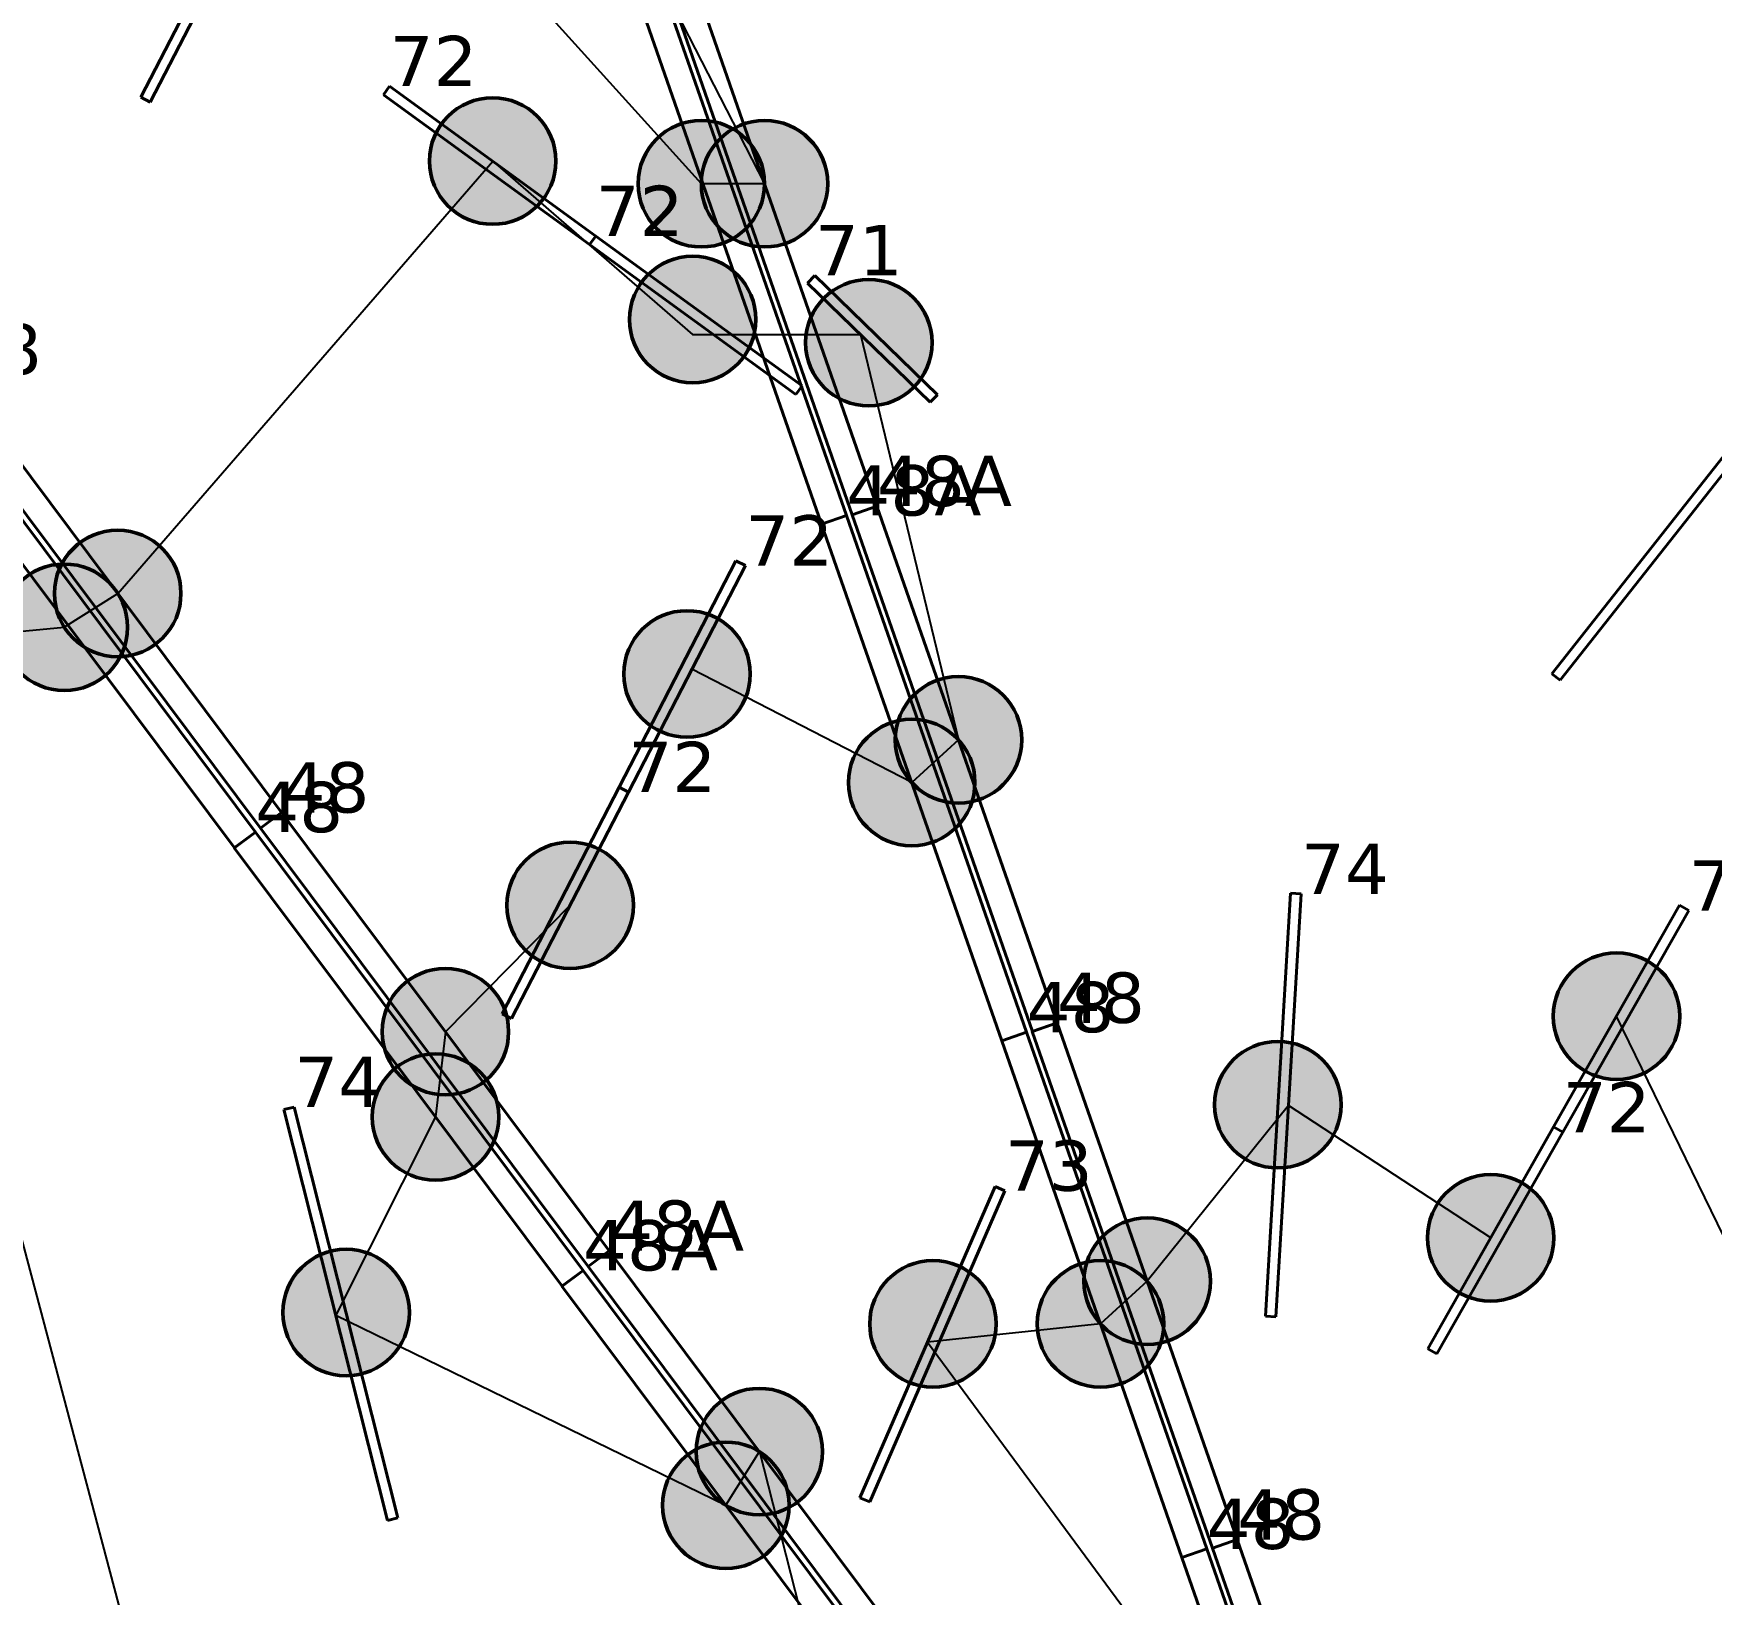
# Model space of a CAD drawing. Header units: millimetres. Extents: x -243740 to 150609, y -473655 to -165121.
# Drawn here: x 20998 to 27001, y -335422 to -329837 of the extents above; entities that cross this region are included whole.
import ezdxf

# ---------------------------------------------------------------- set-up
doc = ezdxf.new("R2010")
doc.units = ezdxf.units.MM
for name, color, linetype in [('_Гр.ЩД-1C.10.4.I9.1', 6, 'Continuous'), ('_Гр.ЩД-1C.10.4.I9.2', 6, 'Continuous'), ('_Гр.ЩД-1C.10.4.I9.4', 6, 'Continuous')]:
    doc.layers.add(name, color=color, linetype=linetype)
for name, color, linetype, lineweight in [('_освещение_dali', 3, 'Continuous', 50), ('DLX_FL1_LUM 122', 1, 'Continuous', 40), ('DLX_FL1_LUM 222', 5, 'Continuous', 40), ('DLX_LUM 12', 5, 'Continuous', 40), ('DLX_LUM 17', 5, 'Continuous', 40), ('DLX_LUM 18', 5, 'Continuous', 40), ('DLX_LUM 6', 5, 'Continuous', 40), ('DLX_LUM 9', 5, 'Continuous', 40)]:
    doc.layers.add(name, color=color, linetype=linetype, lineweight=lineweight)
doc.styles.add('TableTextStyle', font='')
doc.styles.get('TableTextStyle').set_extended_font_data('VERDANA.TTF')
doc.linetypes.add('Truba', pattern='A,3e-05,[4,MSH_7,S=1,R=0,X=0,Y=0],-3.022072', length=3.022102)

# ---------------------------------------------------------------- blocks, each defined once
blk = doc.blocks.new('A$Caabd1818')
at = {"layer": 'DLX_FL1_LUM 122'}
for points in [[(19957.3, 65962.8, 0), (20046, 65993.7, 0)], [(20046, 65993.7, 0), (19957.3, 65962.8, 0)], [(20046, 65993.7, 0), (19957.3, 65962.8, 0)], [(19957.3, 65962.8, 0), (20046, 65993.7, 0)], [(20046, 65993.7, 0), (20046, 65993.7, 0)], [(20046, 65993.7, 0), (20690.6, 64144.9, 0)], [(20690.6, 64144.9, 0), (20046, 65993.7, 0)], [(20046, 65993.7, 0), (20046, 65993.7, 0)], [(20690.6, 64144.9, 0), (20046, 65993.7, 0)], [(20046, 65993.7, 0), (20690.6, 64144.9, 0)], [(19848, 65929.4, 0), (19936.8, 65960.3, 0)], [(19936.8, 65960.3, 0), (19848, 65929.4, 0)], [(19936.8, 65960.3, 0), (19848, 65929.4, 0)], [(19848, 65929.4, 0), (19936.8, 65960.3, 0)], [(20492.6, 64080.5, 0), (19848, 65929.4, 0)], [(19848, 65929.4, 0), (19848, 65929.4, 0)], [(19848, 65929.4, 0), (20492.6, 64080.5, 0)], [(19848, 65929.4, 0), (19848, 65929.4, 0)], [(19848, 65929.4, 0), (20492.6, 64080.5, 0)], [(20492.6, 64080.5, 0), (19848, 65929.4, 0)], [(19936.8, 65960.3, 0), (19936.8, 65960.3, 0)], [(19936.8, 65960.3, 0), (20581.4, 64111.4, 0)], [(20581.4, 64111.4, 0), (19936.8, 65960.3, 0)], [(19936.8, 65960.3, 0), (19936.8, 65960.3, 0)], [(20581.4, 64111.4, 0), (19936.8, 65960.3, 0)], [(19936.8, 65960.3, 0), (20581.4, 64111.4, 0)], [(20601.9, 64113.9, 0), (19957.3, 65962.8, 0)], [(19957.3, 65962.8, 0), (19957.3, 65962.8, 0)], [(19957.3, 65962.8, 0), (20601.9, 64113.9, 0)], [(19957.3, 65962.8, 0), (19957.3, 65962.8, 0)], [(19957.3, 65962.8, 0), (20601.9, 64113.9, 0)], [(20601.9, 64113.9, 0), (19957.3, 65962.8, 0)], [(20690.6, 64144.9, 0), (20601.9, 64113.9, 0)], [(20601.9, 64113.9, 0), (20690.6, 64144.9, 0)], [(20601.9, 64113.9, 0), (20690.6, 64144.9, 0)], [(20690.6, 64144.9, 0), (20601.9, 64113.9, 0)], [(20690.6, 64144.9, 0), (20690.6, 64144.9, 0)], [(20690.6, 64144.9, 0), (20690.6, 64144.9, 0)], [(20581.4, 64111.4, 0), (20492.6, 64080.5, 0)], [(20492.6, 64080.5, 0), (20581.4, 64111.4, 0)], [(20492.6, 64080.5, 0), (20581.4, 64111.4, 0)], [(20581.4, 64111.4, 0), (20492.6, 64080.5, 0)], [(20492.6, 64080.5, 0), (20492.6, 64080.5, 0)], [(20492.6, 64080.5, 0), (20492.6, 64080.5, 0)], [(20581.4, 64111.4, 0), (20581.4, 64111.4, 0)], [(20581.4, 64111.4, 0), (20581.4, 64111.4, 0)], [(20601.9, 64113.9, 0), (20601.9, 64113.9, 0)], [(20601.9, 64113.9, 0), (20601.9, 64113.9, 0)], [(19012.7, 63273.1, 0), (19088, 63329.4, 0)], [(19088, 63329.4, 0), (19012.7, 63273.1, 0)], [(19088, 63329.4, 0), (19012.7, 63273.1, 0)], [(19012.7, 63273.1, 0), (19088, 63329.4, 0)], [(19088, 63329.4, 0), (19088, 63329.4, 0)], [(19088, 63329.4, 0), (20260.5, 61761.3, 0)], [(20260.5, 61761.3, 0), (19088, 63329.4, 0)], [(19088, 63329.4, 0), (19088, 63329.4, 0)], [(20260.5, 61761.3, 0), (19088, 63329.4, 0)], [(19088, 63329.4, 0), (20260.5, 61761.3, 0)], [(18919, 63203.1, 0), (18994.3, 63259.4, 0)], [(18994.3, 63259.4, 0), (18919, 63203.1, 0)], [(18994.3, 63259.4, 0), (18919, 63203.1, 0)], [(18919, 63203.1, 0), (18994.3, 63259.4, 0)], [(18994.3, 63259.4, 0), (18994.3, 63259.4, 0)], [(18994.3, 63259.4, 0), (20166.8, 61691.2, 0)], [(20166.8, 61691.2, 0), (18994.3, 63259.4, 0)], [(18994.3, 63259.4, 0), (18994.3, 63259.4, 0)], [(20166.8, 61691.2, 0), (18994.3, 63259.4, 0)], [(18994.3, 63259.4, 0), (20166.8, 61691.2, 0)], [(20185.2, 61705, 0), (19012.7, 63273.1, 0)], [(19012.7, 63273.1, 0), (19012.7, 63273.1, 0)], [(19012.7, 63273.1, 0), (20185.2, 61705, 0)], [(19012.7, 63273.1, 0), (19012.7, 63273.1, 0)], [(19012.7, 63273.1, 0), (20185.2, 61705, 0)], [(20185.2, 61705, 0), (19012.7, 63273.1, 0)], [(20091.5, 61634.9, 0), (18919, 63203.1, 0)], [(18919, 63203.1, 0), (18919, 63203.1, 0)], [(18919, 63203.1, 0), (20091.5, 61634.9, 0)], [(18919, 63203.1, 0), (18919, 63203.1, 0)], [(18919, 63203.1, 0), (20091.5, 61634.9, 0)], [(20091.5, 61634.9, 0), (18919, 63203.1, 0)]]:
    blk.add_polyline3d(points, dxfattribs=at)
at = {"layer": 'DLX_FL1_LUM 222'}
for points in [[(19401.5, 67842.5, 0), (20046.1, 65993.6, 0)], [(20046.1, 65993.6, 0), (19401.5, 67842.5, 0)], [(20046.1, 65993.6, 0), (19401.5, 67842.5, 0)], [(19401.5, 67842.5, 0), (20046.1, 65993.6, 0)], [(19292.3, 67809, 0), (19936.9, 65960.2, 0)], [(19936.9, 65960.2, 0), (19292.3, 67809, 0)], [(19936.9, 65960.2, 0), (19292.3, 67809, 0)], [(19292.3, 67809, 0), (19936.9, 65960.2, 0)], [(19957.3, 65962.7, 0), (19312.7, 67811.5, 0)], [(19312.7, 67811.5, 0), (19957.3, 65962.7, 0)], [(19312.7, 67811.5, 0), (19957.3, 65962.7, 0)], [(19957.3, 65962.7, 0), (19312.7, 67811.5, 0)], [(19848.1, 65929.2, 0), (19203.5, 67778.1, 0)], [(19203.5, 67778.1, 0), (19848.1, 65929.2, 0)], [(19203.5, 67778.1, 0), (19848.1, 65929.2, 0)], [(19848.1, 65929.2, 0), (19203.5, 67778.1, 0)], [(16743.2, 66465.5, 0), (17915.7, 64897.3, 0)], [(17915.7, 64897.3, 0), (16743.2, 66465.5, 0)], [(17915.7, 64897.3, 0), (16743.2, 66465.5, 0)], [(16743.2, 66465.5, 0), (17915.7, 64897.3, 0)], [(17840.4, 64841, 0), (16668, 66409.2, 0)], [(16668, 66409.2, 0), (17840.4, 64841, 0)], [(16668, 66409.2, 0), (17840.4, 64841, 0)], [(17840.4, 64841, 0), (16668, 66409.2, 0)], [(17746.7, 64771, 0), (16574.2, 66339.1, 0)], [(16574.2, 66339.1, 0), (17746.7, 64771, 0)], [(16574.2, 66339.1, 0), (17746.7, 64771, 0)], [(17746.7, 64771, 0), (16574.2, 66339.1, 0)], [(16649.5, 66395.4, 0), (17822, 64827.3, 0)], [(17822, 64827.3, 0), (16649.5, 66395.4, 0)], [(17822, 64827.3, 0), (16649.5, 66395.4, 0)], [(16649.5, 66395.4, 0), (17822, 64827.3, 0)], [(20046.1, 65993.6, 0), (19957.3, 65962.7, 0)], [(19957.3, 65962.7, 0), (20046.1, 65993.6, 0)], [(19957.3, 65962.7, 0), (20046.1, 65993.6, 0)], [(20046.1, 65993.6, 0), (19957.3, 65962.7, 0)], [(20046.1, 65993.6, 0), (20046.1, 65993.6, 0)], [(20046.1, 65993.6, 0), (20046.1, 65993.6, 0)], [(19936.9, 65960.2, 0), (19848.1, 65929.2, 0)], [(19848.1, 65929.2, 0), (19936.9, 65960.2, 0)], [(19848.1, 65929.2, 0), (19936.9, 65960.2, 0)], [(19936.9, 65960.2, 0), (19848.1, 65929.2, 0)], [(19848.1, 65929.2, 0), (19848.1, 65929.2, 0)], [(19848.1, 65929.2, 0), (19848.1, 65929.2, 0)], [(19936.9, 65960.2, 0), (19936.9, 65960.2, 0)], [(19936.9, 65960.2, 0), (19936.9, 65960.2, 0)], [(19957.3, 65962.7, 0), (19957.3, 65962.7, 0)], [(19957.3, 65962.7, 0), (19957.3, 65962.7, 0)], [(17840.4, 64841.2, 0), (17915.6, 64897.4, 0)], [(17915.6, 64897.4, 0), (17840.4, 64841.2, 0)], [(17915.6, 64897.4, 0), (17840.4, 64841.2, 0)], [(17840.4, 64841.2, 0), (17915.6, 64897.4, 0)], [(17915.7, 64897.3, 0), (17840.4, 64841, 0)], [(17840.4, 64841, 0), (17915.7, 64897.3, 0)], [(17840.4, 64841, 0), (17915.7, 64897.3, 0)], [(17915.7, 64897.3, 0), (17840.4, 64841, 0)], [(17915.6, 64897.4, 0), (17915.6, 64897.4, 0)], [(17915.6, 64897.4, 0), (19088.1, 63329.3, 0)], [(19088.1, 63329.3, 0), (17915.6, 64897.4, 0)], [(17915.6, 64897.4, 0), (17915.6, 64897.4, 0)], [(19088.1, 63329.3, 0), (17915.6, 64897.4, 0)], [(17915.6, 64897.4, 0), (19088.1, 63329.3, 0)], [(17915.7, 64897.3, 0), (17915.7, 64897.3, 0)], [(17915.7, 64897.3, 0), (17915.7, 64897.3, 0)], [(19012.8, 63273, 0), (17840.4, 64841.2, 0)], [(17840.4, 64841.2, 0), (17840.4, 64841.2, 0)], [(17840.4, 64841.2, 0), (19012.8, 63273, 0)], [(17840.4, 64841.2, 0), (17840.4, 64841.2, 0)], [(17840.4, 64841.2, 0), (19012.8, 63273, 0)], [(19012.8, 63273, 0), (17840.4, 64841.2, 0)], [(17840.4, 64841, 0), (17840.4, 64841, 0)], [(17840.4, 64841, 0), (17840.4, 64841, 0)], [(17746.6, 64771.1, 0), (17821.9, 64827.4, 0)], [(17821.9, 64827.4, 0), (17746.6, 64771.1, 0)], [(17821.9, 64827.4, 0), (17746.6, 64771.1, 0)], [(17746.6, 64771.1, 0), (17821.9, 64827.4, 0)], [(17822, 64827.3, 0), (17746.7, 64771, 0)], [(17746.7, 64771, 0), (17822, 64827.3, 0)], [(17746.7, 64771, 0), (17822, 64827.3, 0)], [(17822, 64827.3, 0), (17746.7, 64771, 0)], [(17821.9, 64827.4, 0), (17821.9, 64827.4, 0)], [(17821.9, 64827.4, 0), (18994.4, 63259.3, 0)], [(18994.4, 63259.3, 0), (17821.9, 64827.4, 0)], [(17821.9, 64827.4, 0), (17821.9, 64827.4, 0)], [(18994.4, 63259.3, 0), (17821.9, 64827.4, 0)], [(17821.9, 64827.4, 0), (18994.4, 63259.3, 0)], [(17822, 64827.3, 0), (17822, 64827.3, 0)], [(17822, 64827.3, 0), (17822, 64827.3, 0)], [(18919.1, 63203, 0), (17746.6, 64771.1, 0)], [(17746.6, 64771.1, 0), (17746.6, 64771.1, 0)], [(17746.6, 64771.1, 0), (18919.1, 63203, 0)], [(17746.6, 64771.1, 0), (17746.6, 64771.1, 0)], [(17746.6, 64771.1, 0), (18919.1, 63203, 0)], [(18919.1, 63203, 0), (17746.6, 64771.1, 0)], [(17746.7, 64771, 0), (17746.7, 64771, 0)], [(17746.7, 64771, 0), (17746.7, 64771, 0)], [(20601.8, 64114.1, 0), (20690.6, 64145, 0)], [(20690.6, 64145, 0), (20601.8, 64114.1, 0)], [(20690.6, 64145, 0), (20601.8, 64114.1, 0)], [(20601.8, 64114.1, 0), (20690.6, 64145, 0)], [(20690.6, 64145, 0), (20690.6, 64145, 0)], [(20690.6, 64145, 0), (21335.1, 62296.2, 0)], [(21335.1, 62296.2, 0), (20690.6, 64145, 0)], [(20690.6, 64145, 0), (20690.6, 64145, 0)], [(21335.1, 62296.2, 0), (20690.6, 64145, 0)], [(20690.6, 64145, 0), (21335.1, 62296.2, 0)], [(20492.6, 64080.6, 0), (20581.3, 64111.6, 0)], [(20581.3, 64111.6, 0), (20492.6, 64080.6, 0)], [(20581.3, 64111.6, 0), (20492.6, 64080.6, 0)], [(20492.6, 64080.6, 0), (20581.3, 64111.6, 0)], [(21137.2, 62231.8, 0), (20492.6, 64080.6, 0)], [(20492.6, 64080.6, 0), (20492.6, 64080.6, 0)], [(20492.6, 64080.6, 0), (21137.2, 62231.8, 0)], [(20492.6, 64080.6, 0), (20492.6, 64080.6, 0)], [(20492.6, 64080.6, 0), (21137.2, 62231.8, 0)], [(21137.2, 62231.8, 0), (20492.6, 64080.6, 0)], [(20581.3, 64111.6, 0), (20581.3, 64111.6, 0)], [(20581.3, 64111.6, 0), (21225.9, 62262.7, 0)], [(21225.9, 62262.7, 0), (20581.3, 64111.6, 0)], [(20581.3, 64111.6, 0), (20581.3, 64111.6, 0)], [(21225.9, 62262.7, 0), (20581.3, 64111.6, 0)], [(20581.3, 64111.6, 0), (21225.9, 62262.7, 0)], [(21246.4, 62265.2, 0), (20601.8, 64114.1, 0)], [(20601.8, 64114.1, 0), (20601.8, 64114.1, 0)], [(20601.8, 64114.1, 0), (21246.4, 62265.2, 0)], [(20601.8, 64114.1, 0), (20601.8, 64114.1, 0)], [(20601.8, 64114.1, 0), (21246.4, 62265.2, 0)], [(21246.4, 62265.2, 0), (20601.8, 64114.1, 0)], [(19088.1, 63329.3, 0), (19012.8, 63273, 0)], [(19012.8, 63273, 0), (19088.1, 63329.3, 0)], [(19012.8, 63273, 0), (19088.1, 63329.3, 0)], [(19088.1, 63329.3, 0), (19012.8, 63273, 0)], [(19088.1, 63329.3, 0), (19088.1, 63329.3, 0)], [(19088.1, 63329.3, 0), (19088.1, 63329.3, 0)], [(18994.4, 63259.3, 0), (18919.1, 63203, 0)], [(18919.1, 63203, 0), (18994.4, 63259.3, 0)], [(18919.1, 63203, 0), (18994.4, 63259.3, 0)], [(18994.4, 63259.3, 0), (18919.1, 63203, 0)], [(18994.4, 63259.3, 0), (18994.4, 63259.3, 0)], [(18994.4, 63259.3, 0), (18994.4, 63259.3, 0)], [(19012.8, 63273, 0), (19012.8, 63273, 0)], [(19012.8, 63273, 0), (19012.8, 63273, 0)], [(18919.1, 63203, 0), (18919.1, 63203, 0)], [(18919.1, 63203, 0), (18919.1, 63203, 0)], [(21137.1, 62231.9, 0), (21225.9, 62262.9, 0)], [(21225.9, 62262.9, 0), (21137.1, 62231.9, 0)], [(21225.9, 62262.9, 0), (21137.1, 62231.9, 0)], [(21137.1, 62231.9, 0), (21225.9, 62262.9, 0)], [(21225.9, 62262.7, 0), (21137.2, 62231.8, 0)], [(21137.2, 62231.8, 0), (21225.9, 62262.7, 0)], [(21137.2, 62231.8, 0), (21225.9, 62262.7, 0)], [(21225.9, 62262.7, 0), (21137.2, 62231.8, 0)], [(21225.9, 62262.9, 0), (21225.9, 62262.9, 0)], [(21225.9, 62262.9, 0), (21870.5, 60414, 0)], [(21870.5, 60414, 0), (21225.9, 62262.9, 0)], [(21225.9, 62262.9, 0), (21225.9, 62262.9, 0)], [(21870.5, 60414, 0), (21225.9, 62262.9, 0)], [(21225.9, 62262.9, 0), (21870.5, 60414, 0)], [(21225.9, 62262.7, 0), (21225.9, 62262.7, 0)], [(21225.9, 62262.7, 0), (21225.9, 62262.7, 0)], [(21246.3, 62265.4, 0), (21335.1, 62296.3, 0)], [(21335.1, 62296.3, 0), (21246.3, 62265.4, 0)], [(21335.1, 62296.3, 0), (21246.3, 62265.4, 0)], [(21246.3, 62265.4, 0), (21335.1, 62296.3, 0)], [(21890.9, 60416.5, 0), (21246.3, 62265.4, 0)], [(21246.3, 62265.4, 0), (21246.3, 62265.4, 0)], [(21246.3, 62265.4, 0), (21890.9, 60416.5, 0)], [(21246.3, 62265.4, 0), (21246.3, 62265.4, 0)], [(21246.3, 62265.4, 0), (21890.9, 60416.5, 0)], [(21890.9, 60416.5, 0), (21246.3, 62265.4, 0)], [(21335.1, 62296.2, 0), (21246.4, 62265.2, 0)], [(21246.4, 62265.2, 0), (21335.1, 62296.2, 0)], [(21246.4, 62265.2, 0), (21335.1, 62296.2, 0)], [(21335.1, 62296.2, 0), (21246.4, 62265.2, 0)], [(21246.4, 62265.2, 0), (21246.4, 62265.2, 0)], [(21246.4, 62265.2, 0), (21246.4, 62265.2, 0)], [(21335.1, 62296.3, 0), (21335.1, 62296.3, 0)], [(21335.1, 62296.3, 0), (21979.7, 60447.4, 0)], [(21979.7, 60447.4, 0), (21335.1, 62296.3, 0)], [(21335.1, 62296.3, 0), (21335.1, 62296.3, 0)], [(21979.7, 60447.4, 0), (21335.1, 62296.3, 0)], [(21335.1, 62296.3, 0), (21979.7, 60447.4, 0)], [(21335.1, 62296.2, 0), (21335.1, 62296.2, 0)], [(21335.1, 62296.2, 0), (21335.1, 62296.2, 0)], [(21781.7, 60383, 0), (21137.1, 62231.9, 0)], [(21137.1, 62231.9, 0), (21137.1, 62231.9, 0)], [(21137.1, 62231.9, 0), (21781.7, 60383, 0)], [(21137.1, 62231.9, 0), (21137.1, 62231.9, 0)], [(21137.1, 62231.9, 0), (21781.7, 60383, 0)], [(21781.7, 60383, 0), (21137.1, 62231.9, 0)], [(21137.2, 62231.8, 0), (21137.2, 62231.8, 0)], [(21137.2, 62231.8, 0), (21137.2, 62231.8, 0)]]:
    blk.add_polyline3d(points, dxfattribs=at)
at = {"layer": 'DLX_LUM 12'}
for points in [[(21435.6, 63095.4, 0), (21525.4, 64608.7, 0)], [(21525.4, 64608.7, 0), (21435.6, 63095.4, 0)], [(21525.4, 64608.7, 0), (21435.6, 63095.4, 0)], [(21435.6, 63095.4, 0), (21525.4, 64608.7, 0)], [(21563.3, 64606.5, 0), (21473.5, 63093.1, 0)], [(21473.5, 63093.1, 0), (21563.3, 64606.5, 0)], [(21473.5, 63093.1, 0), (21563.3, 64606.5, 0)], [(21563.3, 64606.5, 0), (21473.5, 63093.1, 0)], [(21525.4, 64608.7, 0), (21525.4, 64608.7, 0)], [(21525.4, 64608.7, 0), (21563.3, 64606.5, 0)], [(21563.3, 64606.5, 0), (21525.4, 64608.7, 0)], [(21525.4, 64608.7, 0), (21525.4, 64608.7, 0)], [(21563.3, 64606.5, 0), (21525.4, 64608.7, 0)], [(21525.4, 64608.7, 0), (21563.3, 64606.5, 0)], [(21563.3, 64606.5, 0), (21563.3, 64606.5, 0)], [(21563.3, 64606.5, 0), (21563.3, 64606.5, 0)], [(17924.3, 63834.5, 0), (17961.2, 63843.8, 0)], [(17961.2, 63843.8, 0), (17924.3, 63834.5, 0)], [(17961.2, 63843.8, 0), (17924.3, 63834.5, 0)], [(17924.3, 63834.5, 0), (17961.2, 63843.8, 0)], [(18295.1, 62364.5, 0), (17924.3, 63834.5, 0)], [(17924.3, 63834.5, 0), (17924.3, 63834.5, 0)], [(17924.3, 63834.5, 0), (18295.1, 62364.5, 0)], [(17924.3, 63834.5, 0), (17924.3, 63834.5, 0)], [(17924.3, 63834.5, 0), (18295.1, 62364.5, 0)], [(18295.1, 62364.5, 0), (17924.3, 63834.5, 0)], [(17961.2, 63843.8, 0), (17961.2, 63843.8, 0)], [(17961.2, 63843.8, 0), (18332, 62373.8, 0)], [(18332, 62373.8, 0), (17961.2, 63843.8, 0)], [(17961.2, 63843.8, 0), (17961.2, 63843.8, 0)], [(18332, 62373.8, 0), (17961.2, 63843.8, 0)], [(17961.2, 63843.8, 0), (18332, 62373.8, 0)], [(21435.6, 63095.4, 0), (21435.6, 63095.4, 0)], [(21473.5, 63093.1, 0), (21435.6, 63095.4, 0)], [(21435.6, 63095.4, 0), (21435.6, 63095.4, 0)], [(21435.6, 63095.4, 0), (21473.5, 63093.1, 0)], [(21435.6, 63095.4, 0), (21473.5, 63093.1, 0)], [(21473.5, 63093.1, 0), (21435.6, 63095.4, 0)], [(21473.5, 63093.1, 0), (21473.5, 63093.1, 0)], [(21473.5, 63093.1, 0), (21473.5, 63093.1, 0)], [(18332, 62373.8, 0), (18295.1, 62364.5, 0)], [(18295.1, 62364.5, 0), (18332, 62373.8, 0)], [(18295.1, 62364.5, 0), (18332, 62373.8, 0)], [(18332, 62373.8, 0), (18295.1, 62364.5, 0)], [(18295.1, 62364.5, 0), (18295.1, 62364.5, 0)], [(18295.1, 62364.5, 0), (18295.1, 62364.5, 0)], [(18332, 62373.8, 0), (18332, 62373.8, 0)], [(18332, 62373.8, 0), (18332, 62373.8, 0)]]:
    blk.add_polyline3d(points, dxfattribs=at)
at = {"layer": 'DLX_LUM 17'}
for points in [[(22460.2, 65394.1, 0), (23771.8, 67054.6, 0)], [(23771.8, 67054.6, 0), (22460.2, 65394.1, 0)], [(23771.8, 67054.6, 0), (22460.2, 65394.1, 0)], [(22460.2, 65394.1, 0), (23771.8, 67054.6, 0)], [(23801.7, 67031, 0), (22490.1, 65370.5, 0)], [(22490.1, 65370.5, 0), (23801.7, 67031, 0)], [(22490.1, 65370.5, 0), (23801.7, 67031, 0)], [(23801.7, 67031, 0), (22490.1, 65370.5, 0)], [(22490.1, 65370.5, 0), (22460.2, 65394.1, 0)], [(22460.2, 65394.1, 0), (22460.2, 65394.1, 0)], [(22460.2, 65394.1, 0), (22490.1, 65370.5, 0)], [(22460.2, 65394.1, 0), (22460.2, 65394.1, 0)], [(22460.2, 65394.1, 0), (22490.1, 65370.5, 0)], [(22490.1, 65370.5, 0), (22460.2, 65394.1, 0)], [(22490.1, 65370.5, 0), (22490.1, 65370.5, 0)], [(22490.1, 65370.5, 0), (22490.1, 65370.5, 0)]]:
    blk.add_polyline3d(points, dxfattribs=at)
at = {"layer": 'DLX_LUM 18'}
for points in [[(19797.7, 66792, 0), (19824.2, 66819.3, 0)], [(19824.2, 66819.3, 0), (19797.7, 66792, 0)], [(19824.2, 66819.3, 0), (19797.7, 66792, 0)], [(19797.7, 66792, 0), (19824.2, 66819.3, 0)], [(19824.2, 66819.3, 0), (19824.2, 66819.3, 0)], [(19824.2, 66819.3, 0), (20262.9, 66392.5, 0)], [(20262.9, 66392.5, 0), (19824.2, 66819.3, 0)], [(19824.2, 66819.3, 0), (19824.2, 66819.3, 0)], [(20262.9, 66392.5, 0), (19824.2, 66819.3, 0)], [(19824.2, 66819.3, 0), (20262.9, 66392.5, 0)], [(20236.4, 66365.3, 0), (19797.7, 66792, 0)], [(19797.7, 66792, 0), (19797.7, 66792, 0)], [(19797.7, 66792, 0), (20236.4, 66365.3, 0)], [(19797.7, 66792, 0), (19797.7, 66792, 0)], [(19797.7, 66792, 0), (20236.4, 66365.3, 0)], [(20236.4, 66365.3, 0), (19797.7, 66792, 0)], [(20262.9, 66392.5, 0), (20236.4, 66365.3, 0)], [(20236.4, 66365.3, 0), (20262.9, 66392.5, 0)], [(20236.4, 66365.3, 0), (20262.9, 66392.5, 0)], [(20262.9, 66392.5, 0), (20236.4, 66365.3, 0)], [(20236.4, 66365.3, 0), (20236.4, 66365.3, 0)], [(20236.4, 66365.3, 0), (20236.4, 66365.3, 0)], [(20262.9, 66392.5, 0), (20262.9, 66392.5, 0)], [(20262.9, 66392.5, 0), (20262.9, 66392.5, 0)]]:
    blk.add_polyline3d(points, dxfattribs=at)
at = {"layer": 'DLX_LUM 6'}
for points in [[(19985.2, 62446, 0), (20468.9, 63559.4, 0)], [(20468.9, 63559.4, 0), (19985.2, 62446, 0)], [(20468.9, 63559.4, 0), (19985.2, 62446, 0)], [(19985.2, 62446, 0), (20468.9, 63559.4, 0)], [(20503.7, 63544.3, 0), (20020.1, 62430.8, 0)], [(20020.1, 62430.8, 0), (20503.7, 63544.3, 0)], [(20020.1, 62430.8, 0), (20503.7, 63544.3, 0)], [(20503.7, 63544.3, 0), (20020.1, 62430.8, 0)], [(20468.9, 63559.4, 0), (20468.9, 63559.4, 0)], [(20468.9, 63559.4, 0), (20503.7, 63544.3, 0)], [(20503.7, 63544.3, 0), (20468.9, 63559.4, 0)], [(20468.9, 63559.4, 0), (20468.9, 63559.4, 0)], [(20503.7, 63544.3, 0), (20468.9, 63559.4, 0)], [(20468.9, 63559.4, 0), (20503.7, 63544.3, 0)], [(20503.7, 63544.3, 0), (20503.7, 63544.3, 0)], [(20503.7, 63544.3, 0), (20503.7, 63544.3, 0)], [(19985.2, 62446, 0), (19985.2, 62446, 0)], [(20020.1, 62430.8, 0), (19985.2, 62446, 0)], [(19985.2, 62446, 0), (19985.2, 62446, 0)], [(19985.2, 62446, 0), (20020.1, 62430.8, 0)], [(19985.2, 62446, 0), (20020.1, 62430.8, 0)], [(20020.1, 62430.8, 0), (19985.2, 62446, 0)], [(20020.1, 62430.8, 0), (20020.1, 62430.8, 0)], [(20020.1, 62430.8, 0), (20020.1, 62430.8, 0)]]:
    blk.add_polyline3d(points, dxfattribs=at)
at = {"layer": 'DLX_LUM 9'}
for points in [[(17412.1, 67456.4, 0), (17830.2, 68266.9, 0)], [(17830.2, 68266.9, 0), (17412.1, 67456.4, 0)], [(17830.2, 68266.9, 0), (17412.1, 67456.4, 0)], [(17412.1, 67456.4, 0), (17830.2, 68266.9, 0)], [(17864, 68249.4, 0), (17445.8, 67439, 0)], [(17445.8, 67439, 0), (17864, 68249.4, 0)], [(17445.8, 67439, 0), (17864, 68249.4, 0)], [(17864, 68249.4, 0), (17445.8, 67439, 0)], [(18279.8, 67465.6, 0), (18302.1, 67496.3, 0)], [(18302.1, 67496.3, 0), (18279.8, 67465.6, 0)], [(18302.1, 67496.3, 0), (18279.8, 67465.6, 0)], [(18279.8, 67465.6, 0), (18302.1, 67496.3, 0)], [(18302.1, 67496.3, 0), (18302.1, 67496.3, 0)], [(18302.1, 67496.3, 0), (19039.9, 66960.2, 0)], [(19039.9, 66960.2, 0), (18302.1, 67496.3, 0)], [(18302.1, 67496.3, 0), (18302.1, 67496.3, 0)], [(19039.9, 66960.2, 0), (18302.1, 67496.3, 0)], [(18302.1, 67496.3, 0), (19039.9, 66960.2, 0)], [(17412.1, 67456.4, 0), (17412.1, 67456.4, 0)], [(17445.8, 67439, 0), (17412.1, 67456.4, 0)], [(17412.1, 67456.4, 0), (17412.1, 67456.4, 0)], [(17412.1, 67456.4, 0), (17445.8, 67439, 0)], [(17412.1, 67456.4, 0), (17445.8, 67439, 0)], [(17445.8, 67439, 0), (17412.1, 67456.4, 0)], [(17445.8, 67439, 0), (17445.8, 67439, 0)], [(17445.8, 67439, 0), (17445.8, 67439, 0)], [(19017.6, 66929.5, 0), (18279.8, 67465.6, 0)], [(18279.8, 67465.6, 0), (18279.8, 67465.6, 0)], [(18279.8, 67465.6, 0), (19017.6, 66929.5, 0)], [(18279.8, 67465.6, 0), (18279.8, 67465.6, 0)], [(18279.8, 67465.6, 0), (19017.6, 66929.5, 0)], [(19017.6, 66929.5, 0), (18279.8, 67465.6, 0)], [(19039.9, 66960.2, 0), (19017.6, 66929.5, 0)], [(19017.6, 66929.5, 0), (19039.9, 66960.2, 0)], [(19017.6, 66929.5, 0), (19039.9, 66960.2, 0)], [(19039.9, 66960.2, 0), (19017.6, 66929.5, 0)], [(19017.7, 66929.4, 0), (19040, 66960.2, 0)], [(19040, 66960.2, 0), (19017.7, 66929.4, 0)], [(19040, 66960.2, 0), (19017.7, 66929.4, 0)], [(19017.7, 66929.4, 0), (19040, 66960.2, 0)], [(19039.9, 66960.2, 0), (19039.9, 66960.2, 0)], [(19039.9, 66960.2, 0), (19039.9, 66960.2, 0)], [(19040, 66960.2, 0), (19040, 66960.2, 0)], [(19040, 66960.2, 0), (19777.8, 66424.1, 0)], [(19777.8, 66424.1, 0), (19040, 66960.2, 0)], [(19040, 66960.2, 0), (19040, 66960.2, 0)], [(19777.8, 66424.1, 0), (19040, 66960.2, 0)], [(19040, 66960.2, 0), (19777.8, 66424.1, 0)], [(19017.6, 66929.5, 0), (19017.6, 66929.5, 0)], [(19017.6, 66929.5, 0), (19017.6, 66929.5, 0)], [(19755.5, 66393.3, 0), (19017.7, 66929.4, 0)], [(19017.7, 66929.4, 0), (19017.7, 66929.4, 0)], [(19017.7, 66929.4, 0), (19755.5, 66393.3, 0)], [(19017.7, 66929.4, 0), (19017.7, 66929.4, 0)], [(19017.7, 66929.4, 0), (19755.5, 66393.3, 0)], [(19755.5, 66393.3, 0), (19017.7, 66929.4, 0)], [(19777.8, 66424.1, 0), (19755.5, 66393.3, 0)], [(19755.5, 66393.3, 0), (19777.8, 66424.1, 0)], [(19755.5, 66393.3, 0), (19777.8, 66424.1, 0)], [(19777.8, 66424.1, 0), (19755.5, 66393.3, 0)], [(19777.8, 66424.1, 0), (19777.8, 66424.1, 0)], [(19777.8, 66424.1, 0), (19777.8, 66424.1, 0)], [(19755.5, 66393.3, 0), (19755.5, 66393.3, 0)], [(19755.5, 66393.3, 0), (19755.5, 66393.3, 0)], [(19123.3, 64988.1, 0), (19541.5, 65798.6, 0)], [(19541.5, 65798.6, 0), (19123.3, 64988.1, 0)], [(19541.5, 65798.6, 0), (19123.3, 64988.1, 0)], [(19123.3, 64988.1, 0), (19541.5, 65798.6, 0)], [(19541.5, 65798.6, 0), (19541.5, 65798.6, 0)], [(19541.5, 65798.6, 0), (19575.2, 65781.2, 0)], [(19575.2, 65781.2, 0), (19541.5, 65798.6, 0)], [(19541.5, 65798.6, 0), (19541.5, 65798.6, 0)], [(19575.2, 65781.2, 0), (19541.5, 65798.6, 0)], [(19541.5, 65798.6, 0), (19575.2, 65781.2, 0)], [(19575.2, 65781.2, 0), (19157.1, 64970.7, 0)], [(19157.1, 64970.7, 0), (19575.2, 65781.2, 0)], [(19157.1, 64970.7, 0), (19575.2, 65781.2, 0)], [(19575.2, 65781.2, 0), (19157.1, 64970.7, 0)], [(19575.2, 65781.2, 0), (19575.2, 65781.2, 0)], [(19575.2, 65781.2, 0), (19575.2, 65781.2, 0)], [(18705.1, 64177.7, 0), (19123.3, 64988.1, 0)], [(19123.3, 64988.1, 0), (18705.1, 64177.7, 0)], [(19123.3, 64988.1, 0), (18705.1, 64177.7, 0)], [(18705.1, 64177.7, 0), (19123.3, 64988.1, 0)], [(19157.1, 64970.7, 0), (18738.9, 64160.2, 0)], [(18738.9, 64160.2, 0), (19157.1, 64970.7, 0)], [(18738.9, 64160.2, 0), (19157.1, 64970.7, 0)], [(19157.1, 64970.7, 0), (18738.9, 64160.2, 0)], [(19123.3, 64988.1, 0), (19123.3, 64988.1, 0)], [(19157.1, 64970.7, 0), (19123.3, 64988.1, 0)], [(19123.3, 64988.1, 0), (19123.3, 64988.1, 0)], [(19123.3, 64988.1, 0), (19157.1, 64970.7, 0)], [(19123.3, 64988.1, 0), (19157.1, 64970.7, 0)], [(19157.1, 64970.7, 0), (19123.3, 64988.1, 0)], [(19123.3, 64988.1, 0), (19123.3, 64988.1, 0)], [(19123.3, 64988.1, 0), (19157.1, 64970.7, 0)], [(19157.1, 64970.7, 0), (19123.3, 64988.1, 0)], [(19123.3, 64988.1, 0), (19123.3, 64988.1, 0)], [(19157.1, 64970.7, 0), (19123.3, 64988.1, 0)], [(19123.3, 64988.1, 0), (19157.1, 64970.7, 0)], [(19157.1, 64970.7, 0), (19157.1, 64970.7, 0)], [(19157.1, 64970.7, 0), (19157.1, 64970.7, 0)], [(19157.1, 64970.7, 0), (19157.1, 64970.7, 0)], [(19157.1, 64970.7, 0), (19157.1, 64970.7, 0)], [(22467, 63772.4, 0), (22917.4, 64565.5, 0)], [(22917.4, 64565.5, 0), (22467, 63772.4, 0)], [(22917.4, 64565.5, 0), (22467, 63772.4, 0)], [(22467, 63772.4, 0), (22917.4, 64565.5, 0)], [(22950.4, 64546.7, 0), (22500.1, 63753.6, 0)], [(22500.1, 63753.6, 0), (22950.4, 64546.7, 0)], [(22500.1, 63753.6, 0), (22950.4, 64546.7, 0)], [(22950.4, 64546.7, 0), (22500.1, 63753.6, 0)], [(22917.4, 64565.5, 0), (22917.4, 64565.5, 0)], [(22917.4, 64565.5, 0), (22950.4, 64546.7, 0)], [(22950.4, 64546.7, 0), (22917.4, 64565.5, 0)], [(22917.4, 64565.5, 0), (22917.4, 64565.5, 0)], [(22950.4, 64546.7, 0), (22917.4, 64565.5, 0)], [(22917.4, 64565.5, 0), (22950.4, 64546.7, 0)], [(22950.4, 64546.7, 0), (22950.4, 64546.7, 0)], [(22950.4, 64546.7, 0), (22950.4, 64546.7, 0)], [(18705.1, 64177.7, 0), (18705.1, 64177.7, 0)], [(18738.9, 64160.2, 0), (18705.1, 64177.7, 0)], [(18705.1, 64177.7, 0), (18705.1, 64177.7, 0)], [(18705.1, 64177.7, 0), (18738.9, 64160.2, 0)], [(18705.1, 64177.7, 0), (18738.9, 64160.2, 0)], [(18738.9, 64160.2, 0), (18705.1, 64177.7, 0)], [(18738.9, 64160.2, 0), (18738.9, 64160.2, 0)], [(18738.9, 64160.2, 0), (18738.9, 64160.2, 0)], [(22016.7, 62979.3, 0), (22467, 63772.4, 0)], [(22467, 63772.4, 0), (22016.7, 62979.3, 0)], [(22467, 63772.4, 0), (22016.7, 62979.3, 0)], [(22016.7, 62979.3, 0), (22467, 63772.4, 0)], [(22467, 63772.4, 0), (22467, 63772.4, 0)], [(22500.1, 63753.6, 0), (22467, 63772.4, 0)], [(22467, 63772.4, 0), (22467, 63772.4, 0)], [(22467, 63772.4, 0), (22500.1, 63753.6, 0)], [(22467, 63772.4, 0), (22500.1, 63753.6, 0)], [(22500.1, 63753.6, 0), (22467, 63772.4, 0)], [(22467, 63772.4, 0), (22467, 63772.4, 0)], [(22467, 63772.4, 0), (22500.1, 63753.6, 0)], [(22500.1, 63753.6, 0), (22467, 63772.4, 0)], [(22467, 63772.4, 0), (22467, 63772.4, 0)], [(22500.1, 63753.6, 0), (22467, 63772.4, 0)], [(22467, 63772.4, 0), (22500.1, 63753.6, 0)], [(22500.1, 63753.6, 0), (22049.7, 62960.6, 0)], [(22049.7, 62960.6, 0), (22500.1, 63753.6, 0)], [(22049.7, 62960.6, 0), (22500.1, 63753.6, 0)], [(22500.1, 63753.6, 0), (22049.7, 62960.6, 0)], [(22500.1, 63753.6, 0), (22500.1, 63753.6, 0)], [(22500.1, 63753.6, 0), (22500.1, 63753.6, 0)], [(22500.1, 63753.6, 0), (22500.1, 63753.6, 0)], [(22500.1, 63753.6, 0), (22500.1, 63753.6, 0)], [(22016.7, 62979.3, 0), (22016.7, 62979.3, 0)], [(22049.7, 62960.6, 0), (22016.7, 62979.3, 0)], [(22016.7, 62979.3, 0), (22016.7, 62979.3, 0)], [(22016.7, 62979.3, 0), (22049.7, 62960.6, 0)], [(22016.7, 62979.3, 0), (22049.7, 62960.6, 0)], [(22049.7, 62960.6, 0), (22016.7, 62979.3, 0)], [(22049.7, 62960.6, 0), (22049.7, 62960.6, 0)], [(22049.7, 62960.6, 0), (22049.7, 62960.6, 0)]]:
    blk.add_polyline3d(points, dxfattribs=at)
blk = doc.blocks.new('A$Cab2378fa')
at = {"lineweight": 25, "true_color": 0xfff5f5}
h = blk.add_hatch(color=7, dxfattribs=at)
h.dxf.hatch_style = 1
h.paths.add_polyline_path([(0, 0), (-141.6, -170.3, 0.174923), (3, -222.4, 0.197808), (162.3, -156.8)])
h.paths.add_polyline_path([(-163.2, 157.6), (0, 0), (147.8, 177.8, 0.175398), (3, 230.2, 0.209014)])
at = {"lineweight": 25}
h = blk.add_hatch(color=0, dxfattribs=at)
h.paths.add_polyline_path([(162.3, -156.8, 0.442338), (147.8, 177.8), (0, 0)])
h.paths.add_polyline_path([(-141.6, -170.3), (0, 0), (-163.2, 157.6, 0.430096)])
blk.add_circle((3, 3.9), 226.3)

msp = doc.modelspace()

# ---------------------------------------------------------------- linework, layer by layer
at = {"layer": '_Гр.ЩД-1C.10.4.I9.1', "ltscale": 100}
msp.add_lwpolyline([(28165.4, -336442.4), (26661.9, -333352.9), (26211.5, -334145.9), (25488.1, -333672), (24982.5, -334301.2), (24815.3, -334453.6), (24196.7, -334519.1), (25400.7, -336149.9), (25627.1, -336201.2), (26647.9, -336951), (26271.6, -337998.6), (26089.7, -337998.6), (25837.1, -337909.8), (25717.2, -338101.7), (25300.4, -340284.3), (25249.7, -336618.8), (24706.4, -336397.5), (24613.5, -336625.5), (20770, -337739), (34553, -385186.3)], dxfattribs=at)
at = {"layer": '_Гр.ЩД-1C.10.4.I9.2', "ltscale": 100}
msp.add_lwpolyline([(18858.8, -332176.3), (21108, -331961.5), (21299.2, -331840.4), (22640.7, -330293.5), (23356.2, -330914.1), (23956.8, -330914.1), (24307.3, -332364.4), (24140, -332516.9), (23353.7, -332111.2), (22917.7, -332956.3), (22471.6, -333408.4), (22436.3, -333713.6), (22079.4, -334422.3), (23474.9, -335102.8), (23594.9, -334910.8), (24162.7, -337138.1), (22263.5, -339932.9), (21888.2, -337609.1), (20206.4, -336244)], dxfattribs=at)
at = {"layer": '_Гр.ЩД-1C.10.4.I9.4', "ltscale": 100}
for points in [[(22822.6, -328833.9), (23613.6, -330374.6), (23387.3, -330374.6), (22009, -328849.7)], [(19957.8, -330398.7), (34518.6, -385195.7)]]:
    msp.add_lwpolyline(points, dxfattribs=at)

# ---------------------------------------------------------------- block references
at = {"layer": '_освещение_dali', "color": 5, "ltscale": 100}
for p in [(22637.7, -330297.4), (23384.3, -330378.5), (23610.6, -330378.5), (23353.3, -330864.3), (23983.7, -330947), (21296.2, -331844.3), (21105, -331965.4), (23332.9, -332132.3), (22914.7, -332960.2), (26658.9, -333356.8), (22468.6, -333412.3), (22433.3, -333717.5), (25447.2, -333673.6), (26208.6, -334149.8), (24979.6, -334305.1), (22113.3, -334416.9), (24213, -334457.5), (24812.3, -334457.5)]:
    msp.add_blockref('A$Cab2378fa', p, dxfattribs=at)
at = {"layer": '_освещение_dali', "color": 1, "ltscale": 100}
for p in [(24304.3, -332368.3), (24137.1, -332520.8), (23591.9, -334914.7), (23472, -335106.7)]:
    msp.add_blockref('A$Cab2378fa', p, dxfattribs=at)
at = {"layer": 'Defpoints', "linetype": 'Truba', "ltscale": 100}
msp.add_blockref('A$Caabd1818', (3969.7, -397521.8), dxfattribs=at)

# ---------------------------------------------------------------- texts
at = {"layer": '_освещение_dali', "color": 21, "true_color": 0xffae59, "style": 'TableTextStyle'}
for s, p in [('72', (22271.8, -330025.5)), ('72', (23009.7, -330561.6)), ('71', (23793.8, -330702.5)), ('48', (20712.9, -331056.3)), ('48А', (23906.5, -331561.5)), ('48А', (24015.7, -331528)), ('72', (23544.9, -331740.6)), ('72', (23126.7, -332551.1)), ('48', (21885.3, -332624.3)), ('48', (21791.6, -332694.4)), ('74', (21930.8, -333678)), ('48А', (23057.7, -334192.4)), ('48А', (22964, -334262.4))]:
    msp.add_text(s, height=180, dxfattribs=at).set_placement(p)
at = {"layer": '_освещение_dali', "color": 11, "true_color": 0xff8b52, "style": 'TableTextStyle'}
for s, p in [('74', (25533, -332915.3)), ('72', (26920.1, -332975.1)), ('48', (24551, -333410.2)), ('48', (24660.2, -333376.8)), ('72', (26469.7, -333768.2)), ('73', (24473.4, -333977.5)), ('48', (25304.8, -335225.5)), ('48', (25195.6, -335258.9))]:
    msp.add_text(s, height=180, dxfattribs=at).set_placement(p)

doc.saveas('drawing.dxf')
